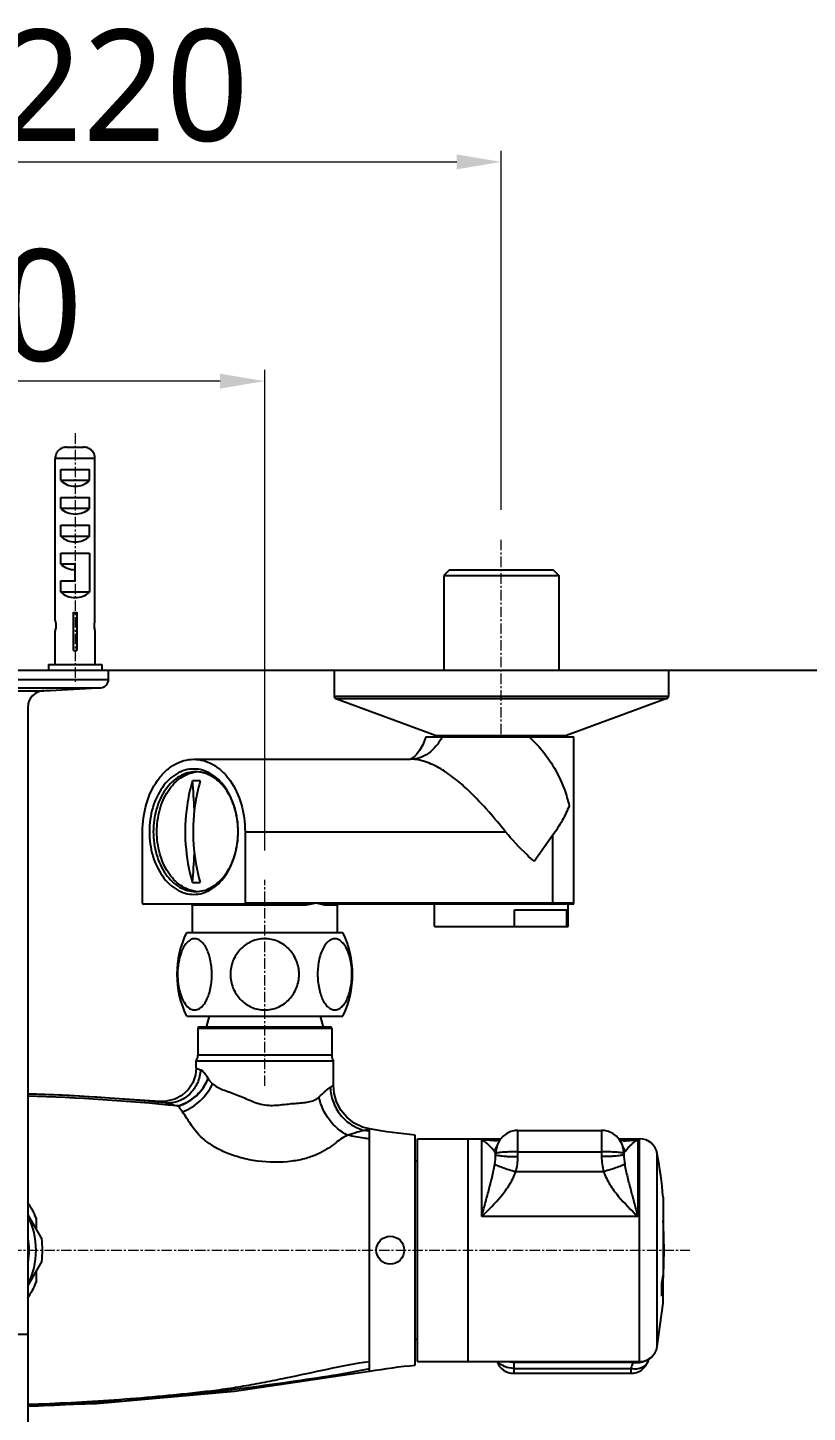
# Model space of a CAD drawing. Extents: x 0 to 3160, y 0 to 2315.
# Drawn here: x 1039.7 to 1179.5, y 1899 to 2147.5 of the extents above; entities that cross this region are included whole.
import ezdxf

# ---------------------------------------------------------------- set-up
doc = ezdxf.new("R2010")
doc.units = 0
doc.header["$LTSCALE"] = 10
doc.header["$MEASUREMENT"] = 0
doc.header["$PDMODE"] = 3
doc.header["$PDSIZE"] = -10
doc.linetypes.add('CENTER', pattern=[0.6, 0.375, -0.075, 0.075, -0.075])
doc.linetypes.add('CENTER2', pattern=[28.575, 19.05, -3.175, 3.175, -3.175])
doc.layers.get('0').update_dxf_attribs({"linetype": 'CONTINUOUS'})
doc.layers.get('DEFPOINTS').update_dxf_attribs({"linetype": 'CONTINUOUS'})
doc.layers.add('Cneter', color=1, linetype='CENTER2', lineweight=13)
doc.layers.add('DEF_LAYER_ASSEM_MEMBER', color=7, linetype='CONTINUOUS')
doc.layers.add('MEMBER', color=7, linetype='CONTINUOUS')
doc.styles.add('Daelim Dimension', font='')
doc.styles.get('Daelim Dimension').set_extended_font_data('NanumGothic')
doc.dimstyles.new('DEFAULT', dxfattribs={"dimscale": 2, "dimtxt": 2, "dimasz": 2, "dimexe": 0, "dimexo": 2, "dimgap": 1, "dimtad": 1, "dimdec": 1, "dimzin": 9, "dimdsep": 46, "dimtxsty": 'Daelim Dimension', "dimcen": 0.5, "dimclrd": 252, "dimclre": 252, "dimclrt": 3, "dimadec": 1, "dimazin": 0, "dimtfac": 1, "dimtdec": 1, "dimtix": 1, "dimtmove": 0, "dimatfit": 3, "dimfxl": 1, "dimtolj": 1, "dimtzin": 1, "dimlwd": 9, "dimlwe": 9, "dimarcsym": 0})

# ---------------------------------------------------------------- blocks, each defined once
blk = doc.blocks.new('*D6')
at = {"color": 5, "lineweight": 9, "ltscale": 0.5, "transparency": 16777216}
for p, q in [((972.24, 2001.57), (972.24, 2086.06)), ((1082.24, 1999.82), (1082.24, 2086.06)), ((1074.24, 2084.06), (980.24, 2084.06))]:
    blk.add_line(p, q, dxfattribs=at)
at = {"color": 5, "ltscale": 0.5, "transparency": 16777216}
for points in [[(980.24, 2085.39), (980.24, 2082.72), (972.24, 2084.06)], [(1074.24, 2085.39), (1074.24, 2082.72), (1082.24, 2084.06)]]:
    blk.add_solid(points, dxfattribs=at)
at = {"layer": 'DEFPOINTS', "color": 0, "ltscale": 0.5, "transparency": 16777216}
for p in [(972.24, 2084.06), (972.24, 1997.57), (1082.24, 1995.82)]:
    blk.add_point(p, dxfattribs=at)
at = {"color": 7, "ltscale": 0.5, "transparency": 16777216, "insert": (1027.24, 2107.69), "char_height": 20, "attachment_point": 2, "style": 'Daelim Dimension'}
blk.add_mtext('\\A1;110', dxfattribs=at)
blk = doc.blocks.new('*D7')
at = {"color": 5, "lineweight": 9, "ltscale": 0.5, "transparency": 16777216}
for p, q in [((929.81, 2060.95), (929.81, 2125.4)), ((1124.66, 2060.95), (1124.66, 2125.4)), ((937.81, 2123.4), (1116.66, 2123.4))]:
    blk.add_line(p, q, dxfattribs=at)
at = {"color": 5, "ltscale": 0.5, "transparency": 16777216}
for points in [[(937.81, 2124.73), (937.81, 2122.07), (929.81, 2123.4)], [(1116.66, 2124.73), (1116.66, 2122.07), (1124.66, 2123.4)]]:
    blk.add_solid(points, dxfattribs=at)
at = {"layer": 'DEFPOINTS', "color": 0, "ltscale": 0.5, "transparency": 16777216}
for p in [(1124.66, 2123.4), (929.81, 2056.95), (1124.66, 2056.95)]:
    blk.add_point(p, dxfattribs=at)
at = {"color": 7, "ltscale": 0.5, "transparency": 16777216, "insert": (1027.24, 2147.17), "char_height": 20, "attachment_point": 2, "style": 'Daelim Dimension'}
blk.add_mtext('\\A1;150~220', dxfattribs=at)

msp = doc.modelspace()

# ---------------------------------------------------------------- linework, layer by layer
at = {"ltscale": 0.5}
msp.add_line((643.08, 2032.2), (1863.59, 2032.2), dxfattribs=at)
at = {"layer": 'Cneter', "linetype": 'CENTER', "lineweight": 5, "ltscale": 0.5}
for p, q in [((1048.24, 2074.7), (1048.24, 2029.7)), ((1124.66, 2020.7), (1124.66, 2055.7)), ((1082.24, 1957.6), (1082.24, 1994.57)), ((889.73, 1928.1), (1158.47, 1928.1))]:
    msp.add_line(p, q, dxfattribs=at)
at = {"layer": 'DEF_LAYER_ASSEM_MEMBER', "color": 7, "linetype": 'Continuous'}
for p, q in [((1115.36, 2050.2), (1114.36, 2049.2)), ((1115.36, 2050.2), (1133.96, 2050.2)), ((1133.96, 2050.2), (1134.96, 2049.2)), ((1114.36, 2049.2), (1114.36, 2032.2)), ((1114.36, 2049.2), (1134.96, 2049.2)), ((1134.96, 2049.2), (1134.96, 2032.2)), ((1000.24, 2032.2), (1054.24, 2032.2)), ((1054.24, 2030.54), (1054.24, 2032.2)), ((1094.66, 2032.2), (1094.66, 2027.55)), ((1094.66, 2032.2), (1154.66, 2032.2)), ((1154.66, 2032.2), (1154.66, 2027.55)), ((1043.74, 2028.55), (1052.17, 2029)), ((1043.77, 2028.55), (1043.74, 2028.55)), ((1052.17, 2029), (1052.46, 2029.02)), ((1052.46, 2029.02), (1052.71, 2029.03)), ((1052.71, 2029.03), (1052.84, 2029.04)), ((1039.74, 2025.51), (1039.74, 1883.26)), ((1094.99, 2027.08), (1112.99, 2020.45)), ((1154.34, 2027.08), (1136.34, 2020.45)), ((1111.14, 2020.2), (1137.66, 2020.2)), ((1112.99, 2020.45), (1113.16, 2020.42)), ((1136.12, 2020.42), (1113.21, 2020.42)), ((1114.36, 2020.42), (1114.36, 2020.2)), ((1134.96, 2020.42), (1134.96, 2020.2)), ((1136.34, 2020.45), (1136.16, 2020.42)), ((1137.66, 1990.4), (1137.66, 2020.2)), ((1069.51, 2016.2), (1108.4, 2016.2)), ((1108.48, 2016.27), (1108.41, 2016.24)), ((1060.32, 1990.4), (1060.32, 2003.2)), ((1078.7, 2003.2), (1078.7, 1990.4)), ((1089.01, 1990.2), (1060.46, 1990.2)), ((1069.24, 1990), (1069.24, 1985.1)), ((1137.46, 1990.2), (1093.57, 1990.2)), ((1095.24, 1990), (1095.24, 1985.1)), ((1112.66, 1986.2), (1112.66, 1990.2)), ((1127.05, 1989.2), (1136.43, 1989.2)), ((1127.05, 1986.2), (1127.05, 1989.2)), ((1136.43, 1986.2), (1136.43, 1989.2)), ((1136.66, 1986.2), (1136.66, 1990.2)), ((1112.66, 1986.2), (1136.66, 1986.2)), ((1072.27, 1970.1), (1071.74, 1968.1)), ((1092.2, 1970.1), (1092.74, 1968.1)), ((1109.64, 1948.1), (1124.58, 1948.1)), ((1109.64, 1908.1), (1109.64, 1948.1)), ((1118.64, 1948.1), (1118.64, 1908.1)), ((1127.64, 1949.6), (1142.64, 1949.6)), ((1145.69, 1948.1), (1149.43, 1948.1)), ((1123.69, 1947.75), (1123.68, 1947.75)), ((1146.59, 1947.75), (1146.59, 1947.75)), ((1123.64, 1945.29), (1123.64, 1945.42)), ((1146.64, 1945.42), (1146.64, 1945.29)), ((1153.69, 1937.6), (1153.69, 1923.58)), ((1039.74, 1934.45), (1042.26, 1930.09)), ((1041.24, 1933.89), (1041.24, 1931.85)), ((1042.26, 1926.12), (1039.74, 1921.75)), ((1041.24, 1924.35), (1041.24, 1922.31)), ((1153.46, 1921.2), (1153.69, 1921.2)), ((1153.69, 1918.6), (1153.69, 1922.79)), ((1152.63, 1910.79), (1153.69, 1918.6)), ((1109.64, 1908.1), (1149.43, 1908.1)), ((1126.89, 1906.01), (1147.93, 1906.01))]:
    msp.add_line(p, q, dxfattribs=at)
at = {"layer": 'DEF_LAYER_ASSEM_MEMBER', "color": 9, "linetype": 'Continuous'}
for p, q in [((1000.24, 2030.54), (1054.24, 2030.54)), ((1001.64, 2029.04), (1052.84, 2029.04)), ((1011.86, 2028.5), (1042.62, 2028.5)), ((1094.66, 2027.55), (1154.66, 2027.55)), ((1094.99, 2027.08), (1154.34, 2027.08)), ((1112.99, 2020.45), (1136.34, 2020.45)), ((1108.42, 2016.2), (1108.4, 2016.2)), ((1078.7, 2003.2), (1125.42, 2003.2)), ((1133.86, 2002.5), (1130.57, 1997.85)), ((1133.86, 2002.5), (1133.86, 1990.4)), ((1137.66, 1990.4), (1078.7, 1990.4)), ((1088.91, 1990), (1069.24, 1990)), ((1095.24, 1990), (1093.4, 1990)), ((1127.64, 1944.89), (1127.64, 1949.6)), ((1142.64, 1949.6), (1142.64, 1944.89)), ((1149.43, 1908.1), (1149.43, 1948.1)), ((1121.14, 1947.93), (1124.43, 1947.93)), ((1121.14, 1934.15), (1121.14, 1947.93)), ((1127.64, 1945.75), (1142.64, 1945.75)), ((1145.84, 1947.93), (1149.14, 1947.93)), ((1149.14, 1947.93), (1149.14, 1934.15)), ((1152.63, 1910.79), (1152.63, 1945.42)), ((1127.26, 1942.2), (1143.01, 1942.2)), ((1149.14, 1934.15), (1121.14, 1934.15)), ((1039.74, 1912.95), (1014.74, 1912.95)), ((1126.89, 1908.1), (1126.89, 1906.01)), ((1148.31, 1907.97), (1126.89, 1907.97)), ((1126.89, 1906.88), (1147.93, 1906.88)), ((1147.93, 1906.01), (1147.93, 1906.88)), ((1150.98, 1908.14), (1150.98, 1908.14))]:
    msp.add_line(p, q, dxfattribs=at)
at = {"layer": 'DEF_LAYER_ASSEM_MEMBER', "color": 7, "linetype": 'Continuous'}
for points in [[(1111.14, 2020.2), (1110.58, 2018.8), (1110.01, 2017.8), (1109.45, 2017.06), (1108.9, 2016.54), (1108.48, 2016.27)], [(1127.64, 1949.6), (1127.15, 1949.57), (1126.39, 1949.4), (1125.64, 1949.05), (1124.97, 1948.55), (1124.41, 1947.9), (1123.98, 1947.12), (1123.72, 1946.25), (1123.64, 1945.42)], [(1146.64, 1945.42), (1146.56, 1946.24), (1146.3, 1947.11), (1145.87, 1947.89), (1145.32, 1948.54), (1144.65, 1949.04), (1143.9, 1949.39), (1143.15, 1949.57), (1142.64, 1949.6)], [(1124.34, 1947.78), (1124.31, 1947.78), (1123.83, 1947.75), (1123.68, 1947.75)], [(1146.59, 1947.75), (1146.44, 1947.75), (1145.96, 1947.78), (1145.94, 1947.78)]]:
    msp.add_lwpolyline(points, dxfattribs=at)
for centre, radius, start, end in [((1052.74, 2030.54), 1.5, 273.7441, 0), ((1042.74, 2025.51), 3, 92.2489, 180), ((1027.24, 2420.2), 392, 272.2489, 272.4124), ((1095.16, 2027.55), 0.5, 180, 249.7751), ((1154.16, 2027.55), 0.5, 290.2249, 0), ((1070.5, 2008.55), 5.4, 92.9408, 96.6241), ((1069.97, 2006.31), 6.03, 89.987, 96.6779), ((979.08, 2003.22), 90.64, 2.4581, 5.7494), ((1069.97, 2006.1), 6.25, 83.4373, 89.9751), ((979.29, 2003.17), 90.43, 354.2468, 357.5458), ((1069.97, 2000.09), 6.03, 263.3221, 270.013), ((1069.97, 2000.31), 6.25, 270.0249, 276.5627), ((1070.5, 1997.86), 5.4, 263.3759, 267.0592), ((1137.46, 1990.4), 0.2, 270, 0), ((1069.04, 1990), 0.2, 0, 90), ((1095.44, 1990), 0.2, 90, 180), ((1149.43, 1944.85), 3.25, 9.9697, 90), ((1054.14, 1928.1), 100, 5.4513, 9.9697), ((1027.24, 1928.1), 15.15, 22.3932, 34.3768), ((1027.24, 1928.1), 14, 333.8183, 26.1817), ((1027.24, 1928.1), 12.75, 350.1058, 9.8942), ((1027.24, 1928.1), 15.15, 352.3828, 7.7071), ((1116.02, 1929.41), 38.11, 349.0953, 351.1984), ((1027.24, 1928.1), 15.15, 325.6232, 337.6223), ((1087.16, 1921.01), 66.3, 358.9715, 1.0285), ((1116.02, 1927.03), 38.11, 349.0953, 351.1984), ((1149.43, 1911.35), 3.25, 270, 350.0305), ((1101.64, 1926.24), 52.55, 339.8574, 340.417), ((1126.89, 1909.26), 3.25, 200.9959, 269.9986), ((1147.93, 1909.26), 3.25, 269.9999, 339.835)]:
    msp.add_arc(centre, radius, start, end, dxfattribs=at)
at = {"layer": 'DEF_LAYER_ASSEM_MEMBER', "color": 9, "linetype": 'Continuous'}
for centre, radius, start, end in [((1101.81, 1923.8), 49.12, 339.8561, 341.2055), ((1163.3, 1899.56), 17.19, 150.1581, 150.6948)]:
    msp.add_arc(centre, radius, start, end, dxfattribs=at)
for points, start_tangent, end_tangent in [([(1114.06, 2020.2), (1112.93, 2018.53), (1111.57, 2017.26), (1110.04, 2016.47), (1108.42, 2016.2)], (-0.469106, -0.883142), (-0.999996, -0.002867)), ([(1129.63, 2020.2), (1131.97, 2017.78), (1133.86, 2015.14)], (0.746378, -0.665522), (0.524802, -0.851224)), ([(1125.42, 2003.2), (1122.46, 2006.71), (1118.76, 2010.6), (1116.43, 2012.63), (1113.8, 2014.46), (1111.04, 2015.74), (1108.4, 2016.2)], (-0.632964, 0.774181), (-1, 0.000009)), ([(1133.86, 2015.14), (1135.96, 2010.75), (1136.83, 2007.85)], (0.522184, -0.852833), (0.232867, -0.972509)), ([(1136.83, 2007.85), (1135.57, 2005.2), (1133.86, 2002.5)], (-0.361365, -0.932424), (-0.576513, -0.817088)), ([(1130.57, 1997.85), (1129.23, 1999.08), (1125.42, 2003.2)], (-0.753235, 0.657751), (-0.631855, 0.775087)), ([(1091.43, 1990.4), (1090.24, 1990.14), (1088.91, 1990)], (-0.970145, -0.242526), (-1, 0.000028)), ([(1091.43, 1990.4), (1090.25, 1990.27), (1089.01, 1990.2)], (-0.992508, -0.122178), (-1, 0.000008)), ([(1093.57, 1990.2), (1092.54, 1990.27), (1091.43, 1990.4)], (-1, -0.000005), (-0.992509, 0.12217)), ([(1093.4, 1990), (1092.96, 1990.04), (1092.49, 1990.14), (1091.43, 1990.4)], (-1, -0.000022), (-0.970149, 0.242509)), ([(1133.72, 1990.2), (1133.82, 1990.26), (1133.86, 1990.4)], (1, 0), (0, 1)), ([(1089.01, 1990.2), (1088.97, 1990.19), (1088.92, 1990.11), (1088.91, 1990)], (-1, 0), (0, -1)), ([(1093.57, 1990.2), (1093.45, 1990.14), (1093.4, 1990)], (-1, 0), (0, -1)), ([(1123.68, 1947.75), (1123.06, 1947.76), (1121.14, 1947.93)], (-1, -0.000221), (-0.991176, 0.132552)), ([(1123.49, 1945.74), (1123.01, 1946.34), (1122.41, 1946.97), (1121.14, 1947.93)], (-0.596334, 0.802736), (-0.886268, 0.463172)), ([(1123.49, 1945.74), (1123.55, 1945.98), (1123.82, 1946.65)], (0.212931, 0.977067), (0.466173, 0.884694)), ([(1123.62, 1945.5), (1123.6, 1945.56), (1123.49, 1945.74)], (-0.266361, 0.963873), (-0.596451, 0.80265)), ([(1127.64, 1945.75), (1126.28, 1945.73), (1125.09, 1945.68), (1124.6, 1945.64), (1124.2, 1945.59), (1123.9, 1945.54), (1123.71, 1945.49)], (-1, -0.000027), (-0.930317, -0.366756)), ([(1146.56, 1945.49), (1146.37, 1945.54), (1146.08, 1945.59), (1145.68, 1945.64), (1145.19, 1945.68), (1144, 1945.73), (1142.64, 1945.75)], (-0.930494, 0.366307), (-1, 0.000027)), ([(1146.45, 1946.65), (1146.72, 1945.98), (1146.78, 1945.74)], (0.466182, -0.884689), (0.212931, -0.977067)), ([(1146.59, 1947.75), (1147.22, 1947.76), (1149.14, 1947.93)], (1, -0.000222), (0.991178, 0.132537)), ([(1146.68, 1945.58), (1146.7, 1945.62), (1146.78, 1945.74)], (0.407257, 0.913314), (0.596503, 0.802611)), ([(1146.78, 1945.74), (1147.27, 1946.34), (1147.87, 1946.97), (1149.14, 1947.93)], (0.596174, 0.802856), (0.886271, 0.463168)), ([(1121.14, 1934.15), (1121.78, 1936.54), (1122.41, 1938.88), (1123.01, 1941.2), (1123.49, 1943.55)], (0.256344, 0.966586), (0.154226, 0.988036)), ([(1123.49, 1943.55), (1123.64, 1945.29)], (0.154252, 0.988032), (0.000005, 1)), ([(1123.49, 1943.55), (1123.69, 1943.43), (1123.98, 1943.29), (1124.37, 1943.13), (1124.84, 1942.95), (1125.98, 1942.57), (1127.26, 1942.2)], (0.795859, -0.605482), (0.964129, -0.265434)), ([(1123.64, 1945.39), (1123.62, 1945.5)], (-0.000022, 1), (-0.266361, 0.963873)), ([(1123.71, 1945.49), (1123.68, 1945.47), (1123.64, 1945.42)], (-0.930317, -0.366756), (-0.006877, -0.999976)), ([(1123.64, 1945.29), (1123.66, 1945.25), (1123.72, 1945.21), (1123.81, 1945.17), (1123.94, 1945.14), (1124.31, 1945.07), (1124.81, 1945.01), (1125.42, 1944.96), (1126.11, 1944.92), (1127.64, 1944.89)], (0, -1), (1, 0)), ([(1127.26, 1942.2), (1127.64, 1944.89)], (0.267942, 0.963435), (0.000009, 1)), ([(1146.64, 1945.29), (1146.62, 1945.25), (1146.56, 1945.21), (1146.47, 1945.17), (1146.33, 1945.14), (1145.96, 1945.07), (1145.47, 1945.01), (1144.86, 1944.96), (1144.17, 1944.92), (1142.64, 1944.89)], (0, -1), (-1, 0)), ([(1142.64, 1944.89), (1143.01, 1942.2)], (0.000009, -1), (0.267942, -0.963435)), ([(1146.78, 1943.55), (1146.59, 1943.43), (1146.3, 1943.29), (1145.91, 1943.13), (1145.44, 1942.95), (1144.3, 1942.57), (1143.01, 1942.2)], (-0.795855, -0.605487), (-0.964129, -0.265432)), ([(1146.64, 1945.42), (1146.63, 1945.44), (1146.61, 1945.47), (1146.56, 1945.49)], (0.000173, 1), (-0.930494, 0.366307)), ([(1146.64, 1945.39), (1146.66, 1945.51)], (0, 1), (0.285519, 0.958373)), ([(1146.64, 1945.29), (1146.78, 1943.55)], (0.000002, -1), (0.154252, -0.988032)), ([(1146.66, 1945.51), (1146.68, 1945.58)], (0.285519, 0.958373), (0.407257, 0.913314)), ([(1146.78, 1943.55), (1147.27, 1941.2), (1147.87, 1938.88), (1148.5, 1936.54), (1149.14, 1934.15)], (0.154226, -0.988036), (0.256344, -0.966586)), ([(1121.14, 1934.15), (1124.64, 1937.82), (1126.15, 1939.89), (1127.26, 1942.2)], (0.719643, 0.694344), (0.316443, 0.948612)), ([(1143.01, 1942.2), (1144.13, 1939.89), (1145.64, 1937.82), (1149.14, 1934.15)], (0.316443, -0.948611), (0.719645, -0.694342)), ([(1149.46, 1907.95), (1149.76, 1908.01), (1150.57, 1908.32)], (0.991247, 0.132023), (0.855876, 0.517182)), ([(1126.89, 1906.88), (1125.24, 1907.21), (1124.05, 1908.1)], (-1, 0), (-0.605697, 0.795695)), ([(1126.89, 1907.97), (1126.63, 1907.98), (1125.87, 1908.09)], (-1, 0), (-0.972222, 0.234061)), ([(1147.93, 1906.88), (1148.95, 1906.83), (1149.86, 1907.05), (1150.56, 1907.5), (1150.98, 1908.14)], (0.985862, -0.167559), (0.345112, 0.938561)), ([(1148.31, 1907.97), (1148.6, 1907.93), (1149.46, 1907.95)], (0.987795, -0.15576), (0.991247, 0.132023))]:
    msp.add_spline(points, degree=3, dxfattribs=dict(at, start_tangent=start_tangent, end_tangent=end_tangent))
at = {"layer": 'DEF_LAYER_ASSEM_MEMBER', "color": 7, "linetype": 'Continuous'}
for points, start_tangent, end_tangent in [([(1060.32, 2003.2), (1061.02, 2008.18), (1063.01, 2012.4), (1064.4, 2014.01), (1065.99, 2015.21), (1067.72, 2015.95), (1069.51, 2016.2)], (0, 1), (1, 0)), ([(1069.51, 2016.2), (1071.3, 2015.95), (1073.03, 2015.21), (1074.62, 2014.01), (1076.01, 2012.4), (1078, 2008.18), (1078.7, 2003.2)], (1, 0), (0, -1)), ([(1069.51, 2014.45), (1067.96, 2014.24), (1066.47, 2013.6), (1065.09, 2012.56), (1063.89, 2011.16), (1062.16, 2007.51), (1061.56, 2003.2), (1062.16, 1998.9), (1063.89, 1995.25), (1065.09, 1993.85), (1066.47, 1992.81), (1067.96, 1992.17), (1069.51, 1991.95)], (-1, 0), (1, 0)), ([(1069.86, 2013.95), (1068.38, 2013.75), (1066.96, 2013.13), (1065.64, 2012.14), (1064.49, 2010.8), (1062.84, 2007.32), (1062.26, 2003.2), (1062.84, 1999.09), (1064.49, 1995.6), (1065.64, 1994.26), (1066.96, 1993.27), (1068.38, 1992.66), (1069.86, 1992.45)], (-1, 0), (1, 0)), ([(1069.88, 1992.49), (1068.49, 1992.84), (1067.17, 1993.54), (1065.96, 1994.58), (1064.91, 1995.92), (1063.42, 1999.29), (1062.9, 2003.2), (1063.42, 2007.11), (1064.91, 2010.49), (1065.96, 2011.82), (1067.17, 2012.86), (1068.49, 2013.57), (1069.88, 2013.92)], (-0.993332, 0.115286), (0.993332, 0.115286)), ([(1069.51, 1991.95), (1071.06, 1992.17), (1072.55, 1992.81), (1073.93, 1993.85), (1075.14, 1995.25), (1076.86, 1998.9), (1077.47, 2003.2), (1076.86, 2007.51), (1075.14, 2011.16), (1073.93, 2012.56), (1072.55, 2013.6), (1071.06, 2014.24), (1069.51, 2014.45)], (1, 0), (-1, 0)), ([(1071.59, 2013.67), (1071.16, 2013.79), (1069.86, 2013.95)], (-0.949719, 0.313103), (-1, 0)), ([(1071.59, 1992.73), (1073.93, 1994.12), (1075.82, 1996.52), (1077.04, 1999.66), (1077.47, 2003.2), (1077.04, 2006.74), (1075.82, 2009.89), (1073.93, 2012.29), (1071.59, 2013.67)], (0.949719, 0.313103), (-0.949719, 0.313103)), ([(1069.27, 2012.3), (1068.3, 2007.85), (1069.27, 1994.1)], (-0.28505, -0.958513), (0.28505, -0.958513)), ([(1070.68, 2012.3), (1069.71, 2007.85), (1070.68, 1994.1)], (-0.28505, -0.958513), (0.28505, -0.958513)), ([(1060.32, 1990.4), (1060.36, 1990.26), (1060.46, 1990.2)], (0, -1), (1, 0)), ([(1069.86, 1992.45), (1070.3, 1992.47), (1071.59, 1992.73)], (1, 0), (0.949719, 0.313103)), ([(1078.56, 1990.2), (1078.66, 1990.26), (1078.7, 1990.4)], (1, 0), (0, 1))]:
    msp.add_spline(points, degree=3, dxfattribs=dict(at, start_tangent=start_tangent, end_tangent=end_tangent))
at = {"layer": 'MEMBER', "color": 7, "linetype": 'Continuous'}
for p, q in [((1044.67, 2041.07), (1044.67, 2070.2)), ((1046.72, 2072.2), (1049.76, 2072.2)), ((1051.8, 2041.07), (1051.8, 2070.2)), ((1045.65, 2066.2), (1045.65, 2068.2)), ((1045.65, 2068.2), (1050.83, 2068.2)), ((1050.83, 2066.2), (1050.83, 2068.2)), ((1050.83, 2066.2), (1045.65, 2066.2)), ((1045.65, 2061.2), (1045.65, 2063.2)), ((1045.65, 2063.2), (1050.83, 2063.2)), ((1050.83, 2061.2), (1050.83, 2063.2)), ((1050.83, 2061.2), (1045.65, 2061.2)), ((1045.65, 2056.2), (1045.65, 2058.2)), ((1045.65, 2058.2), (1050.83, 2058.2)), ((1050.83, 2056.2), (1050.83, 2058.2)), ((1050.83, 2056.2), (1045.65, 2056.2)), ((1045.65, 2051.2), (1045.65, 2053.2)), ((1045.65, 2053.2), (1050.83, 2053.2)), ((1050.83, 2053.2), (1050.83, 2046.2)), ((1048.24, 2051.2), (1045.65, 2051.2)), ((1048.24, 2048.2), (1048.24, 2051.2)), ((1045.65, 2046.2), (1045.65, 2048.2)), ((1045.65, 2048.2), (1048.24, 2048.2)), ((1050.83, 2046.2), (1045.65, 2046.2)), ((1047.94, 2035.7), (1047.94, 2042.58)), ((1048.54, 2042.58), (1048.54, 2035.7)), ((1044.64, 2039.2), (1044.64, 2039.21)), ((1044.64, 2033.2), (1044.64, 2039.2)), ((1051.84, 2039.21), (1051.84, 2039.21)), ((1051.84, 2039.2), (1051.84, 2039.21)), ((1051.84, 2033.2), (1051.84, 2039.2)), ((1047.94, 2035.7), (1048.54, 2035.7)), ((1043.44, 2033.2), (1043.44, 2032.2)), ((1043.44, 2033.2), (1053.04, 2033.2)), ((1053.04, 2033.2), (1053.04, 2032.2)), ((1068.24, 1985.1), (1096.24, 1985.1)), ((1068.24, 1970.1), (1096.24, 1970.1)), ((1094.04, 1968.1), (1070.44, 1968.1)), ((1070.24, 1967.9), (1070.24, 1963.1)), ((1094.24, 1967.9), (1094.24, 1963.1)), ((1069.94, 1960.78), (1069.94, 1962.05)), ((1069.94, 1962.05), (1094.54, 1962.05)), ((1094.54, 1957.71), (1094.54, 1962.05)), ((1109.24, 1907.45), (1109.24, 1948.76)), ((1109.64, 1944.1), (1109.24, 1944.1)), ((1109.64, 1912.1), (1109.24, 1912.1)), ((1101.04, 1906.36), (1101.11, 1906.37)), ((1039.74, 1900.22), (1052.06, 1900.58))]:
    msp.add_line(p, q, dxfattribs=at)
at = {"layer": 'MEMBER', "color": 9, "linetype": 'Continuous'}
for p, q in [((1051.8, 2070.2), (1044.67, 2070.2)), ((1094.24, 1967.9), (1070.24, 1967.9)), ((1094.24, 1963.1), (1070.24, 1963.1)), ((1069.94, 1960.78), (1070.71, 1960.48)), ((1064.49, 1954.52), (1063.42, 1954.8)), ((1101.04, 1949.8), (1101.04, 1949.85)), ((1101.04, 1949.41), (1101.04, 1949.8)), ((1101.04, 1906.79), (1101.04, 1949.41)), ((1101.04, 1906.36), (1101.04, 1906.79))]:
    msp.add_line(p, q, dxfattribs=at)
at = {"layer": 'MEMBER', "color": 7, "linetype": 'Continuous'}
for points in [[(1069.94, 1960.78), (1069.81, 1959.54), (1069.32, 1958.13), (1068.51, 1956.89), (1067.4, 1955.88), (1066.09, 1955.17), (1064.65, 1954.82), (1063.42, 1954.8)], [(1063.42, 1954.8), (1047.19, 1955.88), (1039.74, 1956.08)], [(1101.04, 1949.85), (1099.79, 1950.19), (1098.3, 1950.92), (1096.98, 1951.95), (1095.91, 1953.23), (1095.12, 1954.7), (1094.66, 1956.3), (1094.54, 1957.71)], [(1052.06, 1900.58), (1076.79, 1902.77), (1101.04, 1906.36)]]:
    msp.add_lwpolyline(points, dxfattribs=at)
msp.add_circle((1104.74, 1928.1), 2.5, dxfattribs=at)
for centre, radius, start, end in [((1083.43, 1977.6), 16.95, 153.732, 206.268), ((1081.04, 1977.6), 16.95, 333.732, 26.268), ((1070.44, 1967.9), 0.2, 90, 180), ((1094.04, 1967.9), 0.2, 0, 90), ((1068.24, 1963.1), 2, 328.2117, 0), ((1096.24, 1963.1), 2, 180, 211.7883), ((1027.43, 1580.38), 375.97, 84.3422, 88.123), ((1053.84, 1928.1), 100, 356.047, 3.046)]:
    msp.add_arc(centre, radius, start, end, dxfattribs=at)
at = {"layer": 'MEMBER', "color": 9, "linetype": 'Continuous'}
for centre, radius, start, end in [((1027.33, 1563.21), 392.74, 84.2625, 88.1886), ((1087.21, 1967.44), 12.18, 303.8499, 306.978), ((1079.16, 1842.58), 109.05, 78.4279, 78.8788)]:
    msp.add_arc(centre, radius, start, end, dxfattribs=at)
at = {"layer": 'MEMBER', "color": 7, "linetype": 'Continuous'}
for centre, major_axis, start_param, end_param in [((1048.24, 2068.48), (-3.6, 0), 0.767648, 2.373945), ((1048.24, 2063.48), (-3.6, 0), 0.767648, 2.373945), ((1048.24, 2058.48), (-3.6, 0), 0.767648, 2.373945), ((1048.24, 2053.48), (-3.6, 0), 0.767648, 1.570796), ((1048.24, 2048.48), (3.6, 0), 3.90924, 5.515538)]:
    msp.add_ellipse(centre, major_axis=major_axis, ratio=0.909091, start_param=start_param, end_param=end_param, dxfattribs=at)
for points, start_tangent, end_tangent in [([(1046.72, 2072.2), (1045.94, 2072.06), (1045.28, 2071.63), (1044.83, 2070.98), (1044.67, 2070.2)], (-1, 0), (0, -1)), ([(1051.8, 2070.2), (1051.65, 2070.98), (1051.2, 2071.63), (1050.54, 2072.06), (1049.76, 2072.2)], (0, 1), (-1, 0)), ([(1047.94, 2042.58), (1048.24, 2042.51)], (0.903538, -0.428509), (1, 0)), ([(1048.24, 2042.51), (1048.54, 2042.58)], (1, 0), (0.903538, 0.428509)), ([(1044.67, 2041.07), (1044.77, 2040), (1044.64, 2039.21)], (0.236052, -0.97174), (-0.265838, -0.964018)), ([(1051.84, 2039.21), (1051.7, 2040), (1051.8, 2041.07)], (-0.265832, 0.964019), (0.236052, 0.97174)), ([(1071.69, 1972.76), (1072.13, 1973.73), (1072.46, 1974.86), (1072.75, 1977.39), (1072.54, 1979.95), (1072.25, 1981.12), (1071.84, 1982.14), (1071.34, 1982.98), (1070.76, 1983.58), (1070.13, 1983.92), (1069.48, 1983.98), (1068.84, 1983.75), (1068.24, 1983.24), (1067.96, 1982.89), (1067.7, 1982.49), (1067.26, 1981.54)], (0.487809, 0.87295), (-0.352435, -0.935836)), ([(1082.24, 1983.99), (1081.02, 1983.86), (1079.85, 1983.49), (1078.78, 1982.88), (1077.85, 1982.07), (1076.54, 1980.01), (1076.09, 1977.6), (1076.54, 1975.2), (1077.85, 1973.13), (1078.78, 1972.33), (1079.85, 1971.72), (1081.02, 1971.34), (1082.24, 1971.21)], (-1, 0), (1, 0)), ([(1082.24, 1971.21), (1083.46, 1971.34), (1084.63, 1971.72), (1085.7, 1972.33), (1086.63, 1973.13), (1087.93, 1975.2), (1088.39, 1977.6), (1087.93, 1980.01), (1086.63, 1982.07), (1085.7, 1982.88), (1084.63, 1983.49), (1083.46, 1983.86), (1082.24, 1983.99)], (1, 0), (-1, 0)), ([(1097.83, 1978.68), (1097.6, 1980.24), (1097.18, 1981.64), (1096.6, 1982.78), (1095.88, 1983.58), (1095.09, 1983.96), (1094.69, 1983.99), (1094.28, 1983.9), (1093.51, 1983.4), (1092.83, 1982.5)], (-0.082152, 0.99662), (-0.499056, -0.86657)), ([(1067.26, 1981.54), (1066.78, 1979.7), (1066.61, 1977.65)], (-0.352435, -0.935836), (-0.003669, -0.999993)), ([(1092.83, 1982.5), (1092.36, 1981.5), (1092.01, 1980.32), (1091.72, 1977.65)], (-0.499056, -0.86657), (-0.003669, -0.999993)), ([(1091.72, 1977.65), (1091.97, 1975.11), (1092.27, 1973.96), (1092.68, 1972.96), (1093.19, 1972.15), (1093.77, 1971.58), (1094.4, 1971.27), (1095.05, 1971.24), (1095.69, 1971.49), (1096.28, 1972.02), (1096.81, 1972.78), (1097.24, 1973.74), (1097.57, 1974.86), (1097.78, 1976.09), (1097.83, 1978.68)], (-0.003669, -0.999993), (-0.082152, 0.99662)), ([(1066.61, 1977.65), (1066.72, 1975.89), (1067.07, 1974.25), (1067.62, 1972.86), (1068.35, 1971.84), (1068.77, 1971.5), (1069.2, 1971.29), (1069.65, 1971.22), (1070.09, 1971.27), (1070.94, 1971.78), (1071.69, 1972.76)], (-0.003669, -0.999993), (0.487809, 0.87295)), ([(1067.53, 1954.27), (1069, 1955.05), (1072.09, 1958.88)], (0.929108, 0.369807), (0.338106, 0.941108)), ([(1109.24, 1948.76), (1101.04, 1949.85)], (-0.997158, 0.075338), (-0.984577, 0.174951)), ([(1101.04, 1906.79), (1093.47, 1905.45), (1085.89, 1904.31), (1078.25, 1903.29), (1070.58, 1902.34), (1062.89, 1901.53), (1055.18, 1900.88), (1039.74, 1900.06)], (-0.979652, -0.200703), (-0.999461, -0.032837)), ([(1101.11, 1906.37), (1109.24, 1907.45)], (0.984673, 0.174411), (0.997158, 0.075338))]:
    msp.add_spline(points, degree=3, dxfattribs=dict(at, start_tangent=start_tangent, end_tangent=end_tangent))
at = {"layer": 'MEMBER', "color": 9, "linetype": 'Continuous'}
for points, start_tangent, end_tangent in [([(1070.71, 1960.48), (1070.16, 1958.09), (1068.78, 1956.11), (1067.83, 1955.37), (1066.78, 1954.84), (1064.49, 1954.52)], (-0.03232, -0.999478), (-0.997198, 0.07481)), ([(1066.59, 1953.99), (1069.92, 1955.8), (1072.07, 1958.92)], (0.972726, 0.231959), (0.332232, 0.943198)), ([(1072.07, 1958.92), (1071.36, 1959.93), (1071.02, 1960.28), (1070.71, 1960.48)], (-0.516286, 0.856416), (-0.929073, 0.369895)), ([(1072.07, 1958.92), (1072.09, 1958.88)], (0.516273, -0.856424), (0.227534, -0.97377)), ([(1072.09, 1958.88), (1072.44, 1958.39), (1072.86, 1957.98)], (0.513855, -0.857877), (0.749398, -0.66212)), ([(1067.49, 1952.95), (1070.67, 1954.9), (1072.86, 1957.98)], (0.948478, 0.316843), (0.389652, 0.920962)), ([(1072.86, 1957.98), (1074.75, 1956.9), (1075.87, 1956.49), (1077.06, 1956.06), (1078.29, 1955.55), (1079.55, 1955.01), (1080.86, 1954.51), (1082.24, 1954.18)], (0.751121, -0.660165), (0.989865, -0.142015)), ([(1082.24, 1954.18), (1083.65, 1954.09), (1085.05, 1954.18), (1086.41, 1954.33), (1087.71, 1954.45), (1088.95, 1954.55), (1090.09, 1954.7), (1091.1, 1955.01), (1091.96, 1955.57)], (0.989415, -0.145112), (0.724145, 0.689648)), ([(1091.96, 1955.57), (1093.12, 1956.63), (1094, 1957.32)], (0.726267, 0.687413), (0.829408, 0.558644)), ([(1097.1, 1948.72), (1093.83, 1951.5), (1091.96, 1955.57)], (-0.896927, 0.442179), (-0.209834, 0.977737)), ([(1094, 1957.32), (1094.49, 1954.78), (1095.83, 1952.38), (1097.87, 1950.56), (1100.2, 1949.58)], (0.035467, -0.999371), (0.972831, -0.231517)), ([(1064.49, 1954.52), (1064.74, 1954.48), (1065, 1954.43), (1065.52, 1954.3), (1066.59, 1953.99)], (0.982438, -0.18659), (0.95155, -0.307493)), ([(1066.63, 1953.98), (1066.59, 1953.99)], (-0.728965, 0.684551), (-0.994288, -0.106732)), ([(1066.63, 1953.98), (1066.85, 1954.04), (1067.53, 1954.27)], (0.971597, 0.236641), (0.929042, 0.369974)), ([(1067.49, 1952.95), (1067.1, 1953.48), (1066.63, 1953.98)], (-0.584843, 0.811147), (-0.726218, 0.687464)), ([(1097.1, 1948.72), (1095.83, 1948.01), (1094.67, 1947.14), (1093.34, 1946.21), (1091.72, 1945.33), (1089.66, 1944.58), (1087.08, 1944.06), (1080.94, 1944.09), (1077.94, 1944.69), (1075.31, 1945.59), (1073.16, 1946.67), (1071.43, 1947.89), (1070.12, 1949.16), (1069.12, 1950.46), (1068.29, 1951.73), (1067.49, 1952.95)], (-0.919289, -0.393582), (-0.584824, 0.81116)), ([(1100.2, 1949.58), (1098.84, 1949.25), (1097.1, 1948.72)], (-0.982021, -0.188773), (-0.954476, -0.298287)), ([(1101.04, 1948.06), (1100.04, 1948.2), (1097.1, 1948.72)], (-0.990303, 0.138922), (-0.982478, 0.186377)), ([(1101.04, 1949.8), (1100.9, 1949.77), (1100.2, 1949.58)], (-0.963571, -0.267452), (-0.969512, -0.245042)), ([(1039.74, 1900.45), (1047.5, 1900.77), (1055.25, 1901.25), (1062.99, 1901.88), (1066.86, 1902.25), (1070.72, 1902.66), (1074.58, 1903.13), (1078.42, 1903.73), (1082.23, 1904.42), (1086.01, 1905.18), (1093.51, 1906.77), (1101.04, 1908.15)], (0.999496, 0.031753), (0.990306, 0.138904))]:
    msp.add_spline(points, degree=3, dxfattribs=dict(at, start_tangent=start_tangent, end_tangent=end_tangent))

# ---------------------------------------------------------------- dimensions: what is measured, and where the dimension line sits
at = {"color": 5, "ltscale": 0.5}
dim = msp.add_linear_dim(base=(1124.66, 2123.4), p1=(929.81, 2056.95), p2=(1124.66, 2056.95), text='150~220', dimstyle='DEFAULT', override={"dimtxt": 10, "dimasz": 4, "dimexe": 1, "dimdec": 0, "dimclrd": 5, "dimclre": 5, "dimclrt": 7}, dxfattribs=at)
dim.commit()
dim.dimension.update_dxf_attribs({"geometry": '*D7', "text_midpoint": (1027.24, 2123.4), "dimtype": 160})
dim = msp.add_linear_dim(base=(972.24, 2084.06), p1=(1082.24, 1995.82), p2=(972.24, 1997.57), angle=180, dimstyle='DEFAULT', override={"dimtxt": 10, "dimasz": 4, "dimexe": 1, "dimdec": 0, "dimclrd": 5, "dimclre": 5, "dimclrt": 7}, dxfattribs=at)
dim.commit()
dim.dimension.update_dxf_attribs({"geometry": '*D6', "text_midpoint": (1027.24, 2084.06), "dimtype": 160})

doc.saveas('drawing.dxf')
